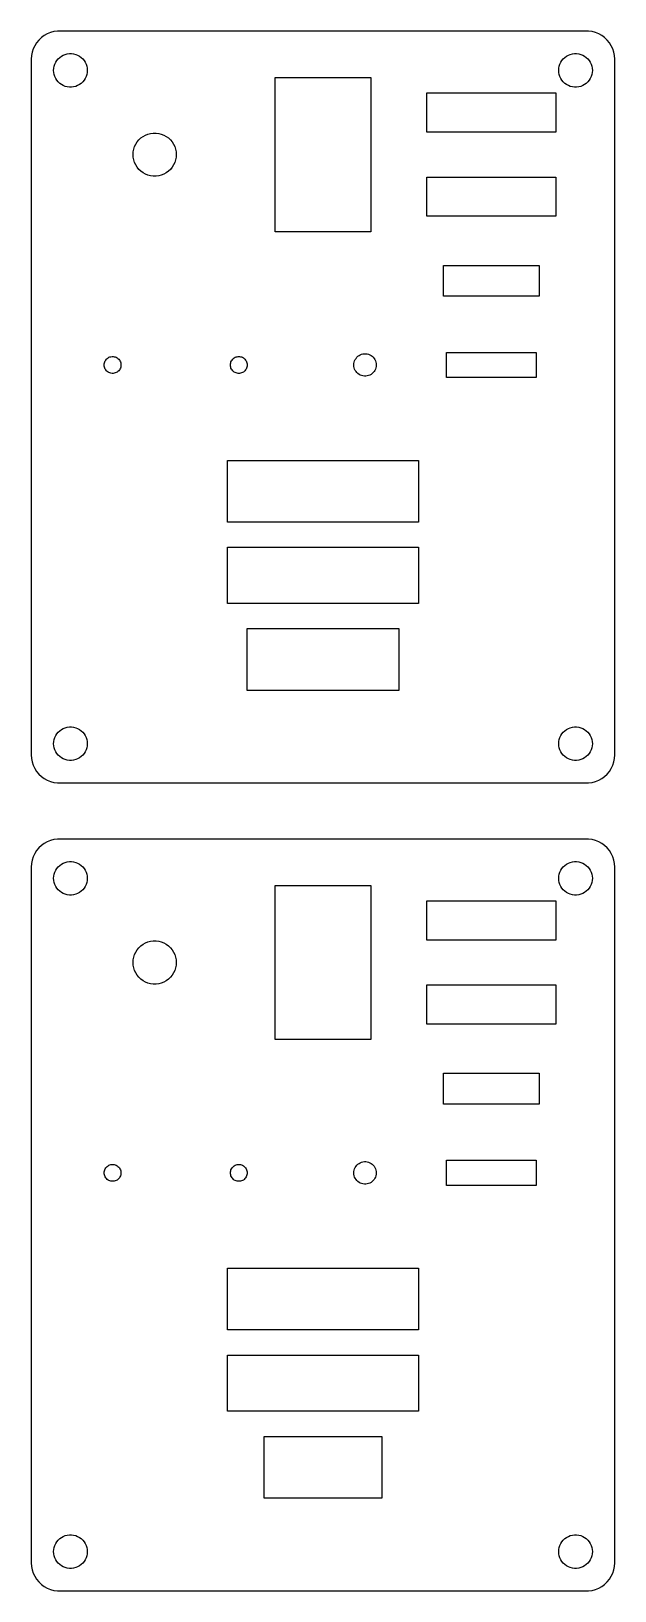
# Model space of a CAD drawing. Header units: metres. Extents: x -52 to 52, y -67 to 3091.
# Drawn here: x -52 to 52, y 1229 to 1507 of the extents above; entities that cross this region are included whole.
import ezdxf

# ---------------------------------------------------------------- set-up
doc = ezdxf.new("R2010")
doc.units = ezdxf.units.M

msp = doc.modelspace()

# ---------------------------------------------------------------- linework, layer by layer
for p, q in [((-48.5451, 1506.76), (-49.1289, 1506.52)), ((-47.9369, 1506.91), (-48.5451, 1506.76)), ((-47.3139, 1506.99), (-47.9369, 1506.91)), ((47.3139, 1506.99), (-47.3139, 1506.99)), ((47.9369, 1506.91), (47.3139, 1506.99)), ((48.5451, 1506.76), (47.9369, 1506.91)), ((49.1289, 1506.52), (48.5451, 1506.76)), ((-51.3815, 1504.41), (-51.6489, 1503.84)), ((-51.0451, 1504.94), (-51.3815, 1504.41)), ((-50.6448, 1505.42), (-51.0451, 1504.94)), ((-50.1871, 1505.85), (-50.6448, 1505.42)), ((-49.6791, 1506.22), (-50.1871, 1505.85)), ((-49.1289, 1506.52), (-49.6791, 1506.22)), ((49.6791, 1506.22), (49.1289, 1506.52)), ((50.1871, 1505.85), (49.6791, 1506.22)), ((50.6448, 1505.42), (50.1871, 1505.85)), ((51.0451, 1504.94), (50.6448, 1505.42)), ((51.3815, 1504.41), (51.0451, 1504.94)), ((51.6489, 1503.84), (51.3815, 1504.41)), ((-51.9606, 1502.63), (-52, 1502)), ((-52, 1502), (-52, 1378)), ((-51.8429, 1503.24), (-51.9606, 1502.63)), ((-51.6489, 1503.84), (-51.8429, 1503.24)), ((-47.9057, 1500.75), (-47.7893, 1501.1)), ((-47.7893, 1501.1), (-47.6289, 1501.45)), ((-47.6289, 1501.45), (-47.427, 1501.76)), ((-47.427, 1501.76), (-47.1869, 1502.05)), ((-47.1869, 1502.05), (-46.9123, 1502.31)), ((-46.9123, 1502.31), (-46.6075, 1502.53)), ((-46.6075, 1502.53), (-46.2773, 1502.71)), ((-46.2773, 1502.71), (-45.927, 1502.85)), ((-45.927, 1502.85), (-45.5621, 1502.95)), ((-45.5621, 1502.95), (-45.1884, 1502.99)), ((-45.1884, 1502.99), (-44.8116, 1502.99)), ((-44.8116, 1502.99), (-44.4379, 1502.95)), ((-44.4379, 1502.95), (-44.0729, 1502.85)), ((-44.0729, 1502.85), (-43.7227, 1502.71)), ((-43.7227, 1502.71), (-43.3925, 1502.53)), ((-43.3925, 1502.53), (-43.0877, 1502.31)), ((-43.0877, 1502.31), (-42.8131, 1502.05)), ((-42.8131, 1502.05), (-42.5729, 1501.76)), ((-42.5729, 1501.76), (-42.3711, 1501.45)), ((-42.3711, 1501.45), (-42.2107, 1501.1)), ((-42.2107, 1501.1), (-42.0942, 1500.75)), ((42.0942, 1500.75), (42.2107, 1501.1)), ((42.2107, 1501.1), (42.3711, 1501.45)), ((42.3711, 1501.45), (42.5729, 1501.76)), ((42.5729, 1501.76), (42.8131, 1502.05)), ((42.8131, 1502.05), (43.0877, 1502.31)), ((43.0877, 1502.31), (43.3925, 1502.53)), ((43.3925, 1502.53), (43.7227, 1502.71)), ((43.7227, 1502.71), (44.0729, 1502.85)), ((44.0729, 1502.85), (44.4379, 1502.95)), ((44.4379, 1502.95), (44.8116, 1502.99)), ((44.8116, 1502.99), (45.1884, 1502.99)), ((45.1884, 1502.99), (45.5621, 1502.95)), ((45.5621, 1502.95), (45.927, 1502.85)), ((45.927, 1502.85), (46.2773, 1502.71)), ((46.2773, 1502.71), (46.6075, 1502.53)), ((46.6075, 1502.53), (46.9123, 1502.31)), ((46.9123, 1502.31), (47.1869, 1502.05)), ((47.1869, 1502.05), (47.427, 1501.76)), ((47.427, 1501.76), (47.6289, 1501.45)), ((47.6289, 1501.45), (47.7893, 1501.1)), ((47.7893, 1501.1), (47.9057, 1500.75)), ((51.8429, 1503.24), (51.6489, 1503.84)), ((51.9606, 1502.63), (51.8429, 1503.24)), ((52, 1502), (51.9606, 1502.63)), ((52, 1378), (52, 1502)), ((-48, 1500), (-47.9763, 1500.38)), ((-47.9763, 1499.62), (-48, 1500)), ((-47.9763, 1500.38), (-47.9057, 1500.75)), ((-47.9057, 1499.25), (-47.9763, 1499.62)), ((-47.7893, 1498.9), (-47.9057, 1499.25)), ((-47.6289, 1498.55), (-47.7893, 1498.9)), ((-47.427, 1498.24), (-47.6289, 1498.55)), ((-42.3711, 1498.55), (-42.5729, 1498.24)), ((-42.2107, 1498.9), (-42.3711, 1498.55)), ((-42.0942, 1499.25), (-42.2107, 1498.9)), ((-42.0942, 1500.75), (-42.0237, 1500.38)), ((-42.0237, 1499.62), (-42.0942, 1499.25)), ((-42.0237, 1500.38), (-42, 1500)), ((-42, 1500), (-42.0237, 1499.62)), ((-8.5, 1471.25), (-8.5, 1498.75)), ((-8.5, 1498.75), (8.5, 1498.75)), ((8.5, 1498.75), (8.5, 1471.25)), ((42, 1500), (42.0237, 1500.38)), ((42.0237, 1499.62), (42, 1500)), ((42.0237, 1500.38), (42.0942, 1500.75)), ((42.0942, 1499.25), (42.0237, 1499.62)), ((42.2107, 1498.9), (42.0942, 1499.25)), ((42.3711, 1498.55), (42.2107, 1498.9)), ((42.5729, 1498.24), (42.3711, 1498.55)), ((47.6289, 1498.55), (47.427, 1498.24)), ((47.7893, 1498.9), (47.6289, 1498.55)), ((47.9057, 1499.25), (47.7893, 1498.9)), ((47.9057, 1500.75), (47.9763, 1500.38)), ((47.9763, 1499.62), (47.9057, 1499.25)), ((47.9763, 1500.38), (48, 1500)), ((48, 1500), (47.9763, 1499.62)), ((-47.1869, 1497.95), (-47.427, 1498.24)), ((-46.9123, 1497.69), (-47.1869, 1497.95)), ((-46.6075, 1497.47), (-46.9123, 1497.69)), ((-46.2773, 1497.29), (-46.6075, 1497.47)), ((-45.927, 1497.15), (-46.2773, 1497.29)), ((-45.5621, 1497.05), (-45.927, 1497.15)), ((-45.1884, 1497.01), (-45.5621, 1497.05)), ((-44.8116, 1497.01), (-45.1884, 1497.01)), ((-44.4379, 1497.05), (-44.8116, 1497.01)), ((-44.0729, 1497.15), (-44.4379, 1497.05)), ((-43.7227, 1497.29), (-44.0729, 1497.15)), ((-43.3925, 1497.47), (-43.7227, 1497.29)), ((-43.0877, 1497.69), (-43.3925, 1497.47)), ((-42.8131, 1497.95), (-43.0877, 1497.69)), ((-42.5729, 1498.24), (-42.8131, 1497.95)), ((18.5, 1489), (18.5, 1496)), ((18.5, 1496), (41.5, 1496)), ((41.5, 1496), (41.5, 1489)), ((42.8131, 1497.95), (42.5729, 1498.24)), ((43.0877, 1497.69), (42.8131, 1497.95)), ((43.3925, 1497.47), (43.0877, 1497.69)), ((43.7227, 1497.29), (43.3925, 1497.47)), ((44.0729, 1497.15), (43.7227, 1497.29)), ((44.4379, 1497.05), (44.0729, 1497.15)), ((44.8116, 1497.01), (44.4379, 1497.05)), ((45.1884, 1497.01), (44.8116, 1497.01)), ((45.5621, 1497.05), (45.1884, 1497.01)), ((45.927, 1497.15), (45.5621, 1497.05)), ((46.2773, 1497.29), (45.927, 1497.15)), ((46.6075, 1497.47), (46.2773, 1497.29)), ((46.9123, 1497.69), (46.6075, 1497.47)), ((47.1869, 1497.95), (46.9123, 1497.69)), ((47.427, 1498.24), (47.1869, 1497.95)), ((-33.3738, 1486.85), (-33.1147, 1487.26)), ((-33.1147, 1487.26), (-32.8065, 1487.64)), ((-32.8065, 1487.64), (-32.4541, 1487.97)), ((-32.4541, 1487.97), (-32.0629, 1488.25)), ((-32.0629, 1488.25), (-31.6392, 1488.48)), ((-31.6392, 1488.48), (-31.1897, 1488.66)), ((-31.1897, 1488.66), (-30.7214, 1488.78)), ((-30.7214, 1488.78), (-30.2417, 1488.84)), ((-30.2417, 1488.84), (-29.7583, 1488.84)), ((-29.7583, 1488.84), (-29.2786, 1488.78)), ((-29.2786, 1488.78), (-28.8103, 1488.66)), ((-28.8103, 1488.66), (-28.3607, 1488.48)), ((-28.3607, 1488.48), (-27.9371, 1488.25)), ((-27.9371, 1488.25), (-27.5459, 1487.97)), ((-27.5459, 1487.97), (-27.1935, 1487.64)), ((-27.1935, 1487.64), (-26.8853, 1487.26)), ((-26.8853, 1487.26), (-26.6262, 1486.85)), ((41.5, 1489), (18.5, 1489)), ((-33.85, 1485), (-33.8196, 1485.48)), ((-33.8196, 1484.52), (-33.85, 1485)), ((-33.8196, 1485.48), (-33.729, 1485.96)), ((-33.729, 1484.04), (-33.8196, 1484.52)), ((-33.729, 1485.96), (-33.5796, 1486.42)), ((-33.5796, 1486.42), (-33.3738, 1486.85)), ((-26.6262, 1486.85), (-26.4203, 1486.42)), ((-26.4203, 1486.42), (-26.271, 1485.96)), ((-26.271, 1485.96), (-26.1804, 1485.48)), ((-26.1804, 1484.52), (-26.271, 1484.04)), ((-26.1804, 1485.48), (-26.15, 1485)), ((-26.15, 1485), (-26.1804, 1484.52)), ((-33.5796, 1483.58), (-33.729, 1484.04)), ((-33.3738, 1483.15), (-33.5796, 1483.58)), ((-33.1147, 1482.74), (-33.3738, 1483.15)), ((-32.8065, 1482.36), (-33.1147, 1482.74)), ((-32.4541, 1482.03), (-32.8065, 1482.36)), ((-32.0629, 1481.75), (-32.4541, 1482.03)), ((-31.6392, 1481.52), (-32.0629, 1481.75)), ((-27.9371, 1481.75), (-28.3607, 1481.52)), ((-27.5459, 1482.03), (-27.9371, 1481.75)), ((-27.1935, 1482.36), (-27.5459, 1482.03)), ((-26.8853, 1482.74), (-27.1935, 1482.36)), ((-26.6262, 1483.15), (-26.8853, 1482.74)), ((-26.4203, 1483.58), (-26.6262, 1483.15)), ((-26.271, 1484.04), (-26.4203, 1483.58)), ((-31.1897, 1481.34), (-31.6392, 1481.52)), ((-30.7214, 1481.22), (-31.1897, 1481.34)), ((-30.2417, 1481.16), (-30.7214, 1481.22)), ((-29.7583, 1481.16), (-30.2417, 1481.16)), ((-29.2786, 1481.22), (-29.7583, 1481.16)), ((-28.8103, 1481.34), (-29.2786, 1481.22)), ((-28.3607, 1481.52), (-28.8103, 1481.34)), ((18.5, 1474), (18.5, 1481)), ((18.5, 1481), (41.5, 1481)), ((41.5, 1481), (41.5, 1474)), ((41.5, 1474), (18.5, 1474)), ((8.5, 1471.25), (-8.5, 1471.25)), ((21.5, 1459.75), (21.5, 1465.25)), ((21.5, 1465.25), (38.5, 1465.25)), ((38.5, 1465.25), (38.5, 1459.75)), ((38.5, 1459.75), (21.5, 1459.75)), ((-38.8145, 1448.22), (-38.7135, 1448.38)), ((-38.7135, 1448.38), (-38.5934, 1448.53)), ((-38.5934, 1448.53), (-38.4561, 1448.66)), ((-38.4561, 1448.66), (-38.3037, 1448.77)), ((-38.3037, 1448.77), (-38.1387, 1448.86)), ((-38.1387, 1448.86), (-37.9635, 1448.93)), ((-37.9635, 1448.93), (-37.7811, 1448.97)), ((-37.7811, 1448.97), (-37.5942, 1449)), ((-37.5942, 1449), (-37.4058, 1449)), ((-37.4058, 1449), (-37.2189, 1448.97)), ((-37.2189, 1448.97), (-37.0365, 1448.93)), ((-37.0365, 1448.93), (-36.8613, 1448.86)), ((-36.8613, 1448.86), (-36.6963, 1448.77)), ((-36.6963, 1448.77), (-36.5439, 1448.66)), ((-36.5439, 1448.66), (-36.4065, 1448.53)), ((-36.4065, 1448.53), (-36.2865, 1448.38)), ((-36.2865, 1448.38), (-36.1855, 1448.22)), ((-16.3145, 1448.22), (-16.2135, 1448.38)), ((-16.2135, 1448.38), (-16.0934, 1448.53)), ((-16.0934, 1448.53), (-15.9561, 1448.66)), ((-15.9561, 1448.66), (-15.8037, 1448.77)), ((-15.8037, 1448.77), (-15.6387, 1448.86)), ((-15.6387, 1448.86), (-15.4635, 1448.93)), ((-15.4635, 1448.93), (-15.2811, 1448.97)), ((-15.2811, 1448.97), (-15.0942, 1449)), ((-15.0942, 1449), (-14.9058, 1449)), ((-14.9058, 1449), (-14.7189, 1448.97)), ((-14.7189, 1448.97), (-14.5365, 1448.93)), ((-14.5365, 1448.93), (-14.3613, 1448.86)), ((-14.3613, 1448.86), (-14.1963, 1448.77)), ((-14.1963, 1448.77), (-14.0439, 1448.66)), ((-14.0439, 1448.66), (-13.9065, 1448.53)), ((-13.9065, 1448.53), (-13.7865, 1448.38)), ((-13.7865, 1448.38), (-13.6855, 1448.22)), ((5.64044, 1448.24), (5.74738, 1448.46)), ((5.74738, 1448.46), (5.88196, 1448.68)), ((5.88196, 1448.68), (6.04205, 1448.87)), ((6.04205, 1448.87), (6.22514, 1449.04)), ((6.22514, 1449.04), (6.42834, 1449.19)), ((6.42834, 1449.19), (6.64844, 1449.31)), ((6.64844, 1449.31), (6.88196, 1449.4)), ((6.88196, 1449.4), (7.12523, 1449.46)), ((7.12523, 1449.46), (7.3744, 1449.5)), ((7.3744, 1449.5), (7.62558, 1449.5)), ((7.62558, 1449.5), (7.87476, 1449.46)), ((7.87476, 1449.46), (8.11803, 1449.4)), ((8.11803, 1449.4), (8.35155, 1449.31)), ((8.35155, 1449.31), (8.57164, 1449.19)), ((8.57164, 1449.19), (8.77484, 1449.04)), ((8.77484, 1449.04), (8.95793, 1448.87)), ((8.95793, 1448.87), (9.11803, 1448.68)), ((9.11803, 1448.68), (9.25261, 1448.46)), ((9.25261, 1448.46), (9.35954, 1448.24)), ((22, 1445.25), (22, 1449.75)), ((22, 1449.75), (38, 1449.75)), ((38, 1449.75), (38, 1445.25)), ((-39, 1447.5), (-38.9882, 1447.69)), ((-38.9882, 1447.31), (-39, 1447.5)), ((-38.9882, 1447.69), (-38.9529, 1447.87)), ((-38.9529, 1447.13), (-38.9882, 1447.31)), ((-38.9529, 1447.87), (-38.8947, 1448.05)), ((-38.8947, 1446.95), (-38.9529, 1447.13)), ((-38.8947, 1448.05), (-38.8145, 1448.22)), ((-38.8145, 1446.78), (-38.8947, 1446.95)), ((-38.7135, 1446.62), (-38.8145, 1446.78)), ((-38.5934, 1446.47), (-38.7135, 1446.62)), ((-38.4561, 1446.34), (-38.5934, 1446.47)), ((-38.3037, 1446.23), (-38.4561, 1446.34)), ((-38.1387, 1446.14), (-38.3037, 1446.23)), ((-37.9635, 1446.07), (-38.1387, 1446.14)), ((-37.7811, 1446.03), (-37.9635, 1446.07)), ((-37.5942, 1446), (-37.7811, 1446.03)), ((-37.4058, 1446), (-37.5942, 1446)), ((-37.2189, 1446.03), (-37.4058, 1446)), ((-37.0365, 1446.07), (-37.2189, 1446.03)), ((-36.8613, 1446.14), (-37.0365, 1446.07)), ((-36.6963, 1446.23), (-36.8613, 1446.14)), ((-36.5439, 1446.34), (-36.6963, 1446.23)), ((-36.4065, 1446.47), (-36.5439, 1446.34)), ((-36.2865, 1446.62), (-36.4065, 1446.47)), ((-36.1855, 1446.78), (-36.2865, 1446.62)), ((-36.1855, 1448.22), (-36.1053, 1448.05)), ((-36.1053, 1446.95), (-36.1855, 1446.78)), ((-36.1053, 1448.05), (-36.0471, 1447.87)), ((-36.0471, 1447.13), (-36.1053, 1446.95)), ((-36.0471, 1447.87), (-36.0118, 1447.69)), ((-36.0118, 1447.31), (-36.0471, 1447.13)), ((-36.0118, 1447.69), (-36, 1447.5)), ((-36, 1447.5), (-36.0118, 1447.31)), ((-16.5, 1447.5), (-16.4882, 1447.69)), ((-16.4882, 1447.31), (-16.5, 1447.5)), ((-16.4882, 1447.69), (-16.4529, 1447.87)), ((-16.4529, 1447.13), (-16.4882, 1447.31)), ((-16.4529, 1447.87), (-16.3947, 1448.05)), ((-16.3947, 1446.95), (-16.4529, 1447.13)), ((-16.3947, 1448.05), (-16.3145, 1448.22)), ((-16.3145, 1446.78), (-16.3947, 1446.95)), ((-16.2135, 1446.62), (-16.3145, 1446.78)), ((-16.0934, 1446.47), (-16.2135, 1446.62)), ((-15.9561, 1446.34), (-16.0934, 1446.47)), ((-15.8037, 1446.23), (-15.9561, 1446.34)), ((-15.6387, 1446.14), (-15.8037, 1446.23)), ((-15.4635, 1446.07), (-15.6387, 1446.14)), ((-15.2811, 1446.03), (-15.4635, 1446.07)), ((-15.0942, 1446), (-15.2811, 1446.03)), ((-14.9058, 1446), (-15.0942, 1446)), ((-14.7189, 1446.03), (-14.9058, 1446)), ((-14.5365, 1446.07), (-14.7189, 1446.03)), ((-14.3613, 1446.14), (-14.5365, 1446.07)), ((-14.1963, 1446.23), (-14.3613, 1446.14)), ((-14.0439, 1446.34), (-14.1963, 1446.23)), ((-13.9065, 1446.47), (-14.0439, 1446.34)), ((-13.7865, 1446.62), (-13.9065, 1446.47)), ((-13.6855, 1446.78), (-13.7865, 1446.62)), ((-13.6855, 1448.22), (-13.6053, 1448.05)), ((-13.6053, 1446.95), (-13.6855, 1446.78)), ((-13.6053, 1448.05), (-13.5471, 1447.87)), ((-13.5471, 1447.13), (-13.6053, 1446.95)), ((-13.5471, 1447.87), (-13.5118, 1447.69)), ((-13.5118, 1447.31), (-13.5471, 1447.13)), ((-13.5118, 1447.69), (-13.5, 1447.5)), ((-13.5, 1447.5), (-13.5118, 1447.31)), ((5.5, 1447.5), (5.51576, 1447.75)), ((5.51576, 1447.25), (5.5, 1447.5)), ((5.51576, 1447.75), (5.56282, 1448)), ((5.56282, 1447), (5.51576, 1447.25)), ((5.56282, 1448), (5.64044, 1448.24)), ((5.64044, 1446.76), (5.56282, 1447)), ((5.74738, 1446.54), (5.64044, 1446.76)), ((5.88196, 1446.32), (5.74738, 1446.54)), ((6.04205, 1446.13), (5.88196, 1446.32)), ((6.22514, 1445.96), (6.04205, 1446.13)), ((6.42834, 1445.81), (6.22514, 1445.96)), ((6.64844, 1445.69), (6.42834, 1445.81)), ((6.88196, 1445.6), (6.64844, 1445.69)), ((7.12523, 1445.54), (6.88196, 1445.6)), ((7.3744, 1445.5), (7.12523, 1445.54)), ((7.62558, 1445.5), (7.3744, 1445.5)), ((7.87476, 1445.54), (7.62558, 1445.5)), ((8.11803, 1445.6), (7.87476, 1445.54)), ((8.35155, 1445.69), (8.11803, 1445.6)), ((8.57164, 1445.81), (8.35155, 1445.69)), ((8.77484, 1445.96), (8.57164, 1445.81)), ((8.95793, 1446.13), (8.77484, 1445.96)), ((9.11803, 1446.32), (8.95793, 1446.13)), ((9.25261, 1446.54), (9.11803, 1446.32)), ((9.35954, 1446.76), (9.25261, 1446.54)), ((9.35954, 1448.24), (9.43716, 1448)), ((9.43716, 1447), (9.35954, 1446.76)), ((9.43716, 1448), (9.48422, 1447.75)), ((9.48422, 1447.25), (9.43716, 1447)), ((9.48422, 1447.75), (9.5, 1447.5)), ((9.5, 1447.5), (9.48422, 1447.25)), ((38, 1445.25), (22, 1445.25)), ((-17, 1419.5), (-17, 1430.5)), ((-17, 1430.5), (17, 1430.5)), ((17, 1430.5), (17, 1419.5)), ((17, 1419.5), (-17, 1419.5)), ((-17, 1405), (-17, 1415)), ((-17, 1415), (17, 1415)), ((17, 1415), (17, 1405)), ((17, 1405), (-17, 1405)), ((-13.5, 1389.5), (-13.5, 1400.5)), ((-13.5, 1400.5), (13.5, 1400.5)), ((13.5, 1400.5), (13.5, 1389.5)), ((13.5, 1389.5), (-13.5, 1389.5)), ((-47.6289, 1381.45), (-47.427, 1381.76)), ((-47.427, 1381.76), (-47.1869, 1382.05)), ((-47.1869, 1382.05), (-46.9123, 1382.31)), ((-46.9123, 1382.31), (-46.6075, 1382.53)), ((-46.6075, 1382.53), (-46.2773, 1382.71)), ((-46.2773, 1382.71), (-45.927, 1382.85)), ((-45.927, 1382.85), (-45.5621, 1382.95)), ((-45.5621, 1382.95), (-45.1884, 1382.99)), ((-45.1884, 1382.99), (-44.8116, 1382.99)), ((-44.8116, 1382.99), (-44.4379, 1382.95)), ((-44.4379, 1382.95), (-44.0729, 1382.85)), ((-44.0729, 1382.85), (-43.7227, 1382.71)), ((-43.7227, 1382.71), (-43.3925, 1382.53)), ((-43.3925, 1382.53), (-43.0877, 1382.31)), ((-43.0877, 1382.31), (-42.8131, 1382.05)), ((-42.8131, 1382.05), (-42.5729, 1381.76)), ((-42.5729, 1381.76), (-42.3711, 1381.45)), ((42.3711, 1381.45), (42.5729, 1381.76)), ((42.5729, 1381.76), (42.8131, 1382.05)), ((42.8131, 1382.05), (43.0877, 1382.31)), ((43.0877, 1382.31), (43.3925, 1382.53)), ((43.3925, 1382.53), (43.7227, 1382.71)), ((43.7227, 1382.71), (44.0729, 1382.85)), ((44.0729, 1382.85), (44.4379, 1382.95)), ((44.4379, 1382.95), (44.8116, 1382.99)), ((44.8116, 1382.99), (45.1884, 1382.99)), ((45.1884, 1382.99), (45.5621, 1382.95)), ((45.5621, 1382.95), (45.927, 1382.85)), ((45.927, 1382.85), (46.2773, 1382.71)), ((46.2773, 1382.71), (46.6075, 1382.53)), ((46.6075, 1382.53), (46.9123, 1382.31)), ((46.9123, 1382.31), (47.1869, 1382.05)), ((47.1869, 1382.05), (47.427, 1381.76)), ((47.427, 1381.76), (47.6289, 1381.45)), ((-48, 1380), (-47.9763, 1380.38)), ((-47.9763, 1379.62), (-48, 1380)), ((-47.9763, 1380.38), (-47.9057, 1380.75)), ((-47.9057, 1379.25), (-47.9763, 1379.62)), ((-47.9057, 1380.75), (-47.7893, 1381.1)), ((-47.7893, 1378.9), (-47.9057, 1379.25)), ((-47.7893, 1381.1), (-47.6289, 1381.45)), ((-47.6289, 1378.55), (-47.7893, 1378.9)), ((-42.3711, 1381.45), (-42.2107, 1381.1)), ((-42.2107, 1378.9), (-42.3711, 1378.55)), ((-42.2107, 1381.1), (-42.0942, 1380.75)), ((-42.0942, 1379.25), (-42.2107, 1378.9)), ((-42.0942, 1380.75), (-42.0237, 1380.38)), ((-42.0237, 1379.62), (-42.0942, 1379.25)), ((-42.0237, 1380.38), (-42, 1380)), ((-42, 1380), (-42.0237, 1379.62)), ((42, 1380), (42.0237, 1380.38)), ((42.0237, 1379.62), (42, 1380)), ((42.0237, 1380.38), (42.0942, 1380.75)), ((42.0942, 1379.25), (42.0237, 1379.62)), ((42.0942, 1380.75), (42.2107, 1381.1)), ((42.2107, 1378.9), (42.0942, 1379.25)), ((42.2107, 1381.1), (42.3711, 1381.45)), ((42.3711, 1378.55), (42.2107, 1378.9)), ((47.6289, 1381.45), (47.7893, 1381.1)), ((47.7893, 1378.9), (47.6289, 1378.55)), ((47.7893, 1381.1), (47.9057, 1380.75)), ((47.9057, 1379.25), (47.7893, 1378.9)), ((47.9057, 1380.75), (47.9763, 1380.38)), ((47.9763, 1379.62), (47.9057, 1379.25)), ((47.9763, 1380.38), (48, 1380)), ((48, 1380), (47.9763, 1379.62)), ((-52, 1378), (-51.9606, 1377.37)), ((-51.9606, 1377.37), (-51.8429, 1376.76)), ((-51.8429, 1376.76), (-51.6489, 1376.16)), ((-51.6489, 1376.16), (-51.3815, 1375.59)), ((-47.427, 1378.24), (-47.6289, 1378.55)), ((-47.1869, 1377.95), (-47.427, 1378.24)), ((-46.9123, 1377.69), (-47.1869, 1377.95)), ((-46.6075, 1377.47), (-46.9123, 1377.69)), ((-46.2773, 1377.29), (-46.6075, 1377.47)), ((-45.927, 1377.15), (-46.2773, 1377.29)), ((-45.5621, 1377.05), (-45.927, 1377.15)), ((-45.1884, 1377.01), (-45.5621, 1377.05)), ((-44.8116, 1377.01), (-45.1884, 1377.01)), ((-44.4379, 1377.05), (-44.8116, 1377.01)), ((-44.0729, 1377.15), (-44.4379, 1377.05)), ((-43.7227, 1377.29), (-44.0729, 1377.15)), ((-43.3925, 1377.47), (-43.7227, 1377.29)), ((-43.0877, 1377.69), (-43.3925, 1377.47)), ((-42.8131, 1377.95), (-43.0877, 1377.69)), ((-42.5729, 1378.24), (-42.8131, 1377.95)), ((-42.3711, 1378.55), (-42.5729, 1378.24)), ((42.5729, 1378.24), (42.3711, 1378.55)), ((42.8131, 1377.95), (42.5729, 1378.24)), ((43.0877, 1377.69), (42.8131, 1377.95)), ((43.3925, 1377.47), (43.0877, 1377.69)), ((43.7227, 1377.29), (43.3925, 1377.47)), ((44.0729, 1377.15), (43.7227, 1377.29)), ((44.4379, 1377.05), (44.0729, 1377.15)), ((44.8116, 1377.01), (44.4379, 1377.05)), ((45.1884, 1377.01), (44.8116, 1377.01)), ((45.5621, 1377.05), (45.1884, 1377.01)), ((45.927, 1377.15), (45.5621, 1377.05)), ((46.2773, 1377.29), (45.927, 1377.15)), ((46.6075, 1377.47), (46.2773, 1377.29)), ((46.9123, 1377.69), (46.6075, 1377.47)), ((47.1869, 1377.95), (46.9123, 1377.69)), ((47.427, 1378.24), (47.1869, 1377.95)), ((47.6289, 1378.55), (47.427, 1378.24)), ((51.3815, 1375.59), (51.6489, 1376.16)), ((51.6489, 1376.16), (51.8429, 1376.76)), ((51.8429, 1376.76), (51.9606, 1377.37)), ((51.9606, 1377.37), (52, 1378)), ((-51.3815, 1375.59), (-51.0451, 1375.06)), ((-51.0451, 1375.06), (-50.6448, 1374.58)), ((-50.6448, 1374.58), (-50.1871, 1374.15)), ((-50.1871, 1374.15), (-49.6791, 1373.78)), ((-49.6791, 1373.78), (-49.1289, 1373.48)), ((-49.1289, 1373.48), (-48.5451, 1373.24)), ((-48.5451, 1373.24), (-47.9369, 1373.09)), ((47.9369, 1373.09), (48.5451, 1373.24)), ((48.5451, 1373.24), (49.1289, 1373.48)), ((49.1289, 1373.48), (49.6791, 1373.78)), ((49.6791, 1373.78), (50.1871, 1374.15)), ((50.1871, 1374.15), (50.6448, 1374.58)), ((50.6448, 1374.58), (51.0451, 1375.06)), ((51.0451, 1375.06), (51.3815, 1375.59)), ((-47.9369, 1373.09), (-47.3139, 1373.01)), ((-47.3139, 1373.01), (47.3139, 1373.01)), ((47.3139, 1373.01), (47.9369, 1373.09)), ((-49.6791, 1362.22), (-50.1871, 1361.85)), ((-49.1289, 1362.52), (-49.6791, 1362.22)), ((-48.5451, 1362.76), (-49.1289, 1362.52)), ((-47.9369, 1362.91), (-48.5451, 1362.76)), ((-47.3139, 1362.99), (-47.9369, 1362.91)), ((47.3139, 1362.99), (-47.3139, 1362.99)), ((47.9369, 1362.91), (47.3139, 1362.99)), ((48.5451, 1362.76), (47.9369, 1362.91)), ((49.1289, 1362.52), (48.5451, 1362.76)), ((49.6791, 1362.22), (49.1289, 1362.52)), ((50.1871, 1361.85), (49.6791, 1362.22)), ((-51.6489, 1359.84), (-51.8429, 1359.24)), ((-51.3815, 1360.41), (-51.6489, 1359.84)), ((-51.0451, 1360.94), (-51.3815, 1360.41)), ((-50.6448, 1361.42), (-51.0451, 1360.94)), ((-50.1871, 1361.85), (-50.6448, 1361.42)), ((50.6448, 1361.42), (50.1871, 1361.85)), ((51.0451, 1360.94), (50.6448, 1361.42)), ((51.3815, 1360.41), (51.0451, 1360.94)), ((51.6489, 1359.84), (51.3815, 1360.41)), ((51.8429, 1359.24), (51.6489, 1359.84)), ((-51.9606, 1358.63), (-52, 1358)), ((-52, 1358), (-52, 1234)), ((-51.8429, 1359.24), (-51.9606, 1358.63)), ((-47.9763, 1356.38), (-47.9057, 1356.75)), ((-47.9057, 1356.75), (-47.7893, 1357.1)), ((-47.7893, 1357.1), (-47.6289, 1357.45)), ((-47.6289, 1357.45), (-47.427, 1357.76)), ((-47.427, 1357.76), (-47.1869, 1358.05)), ((-47.1869, 1358.05), (-46.9123, 1358.31)), ((-46.9123, 1358.31), (-46.6075, 1358.53)), ((-46.6075, 1358.53), (-46.2773, 1358.71)), ((-46.2773, 1358.71), (-45.927, 1358.85)), ((-45.927, 1358.85), (-45.5621, 1358.95)), ((-45.5621, 1358.95), (-45.1884, 1358.99)), ((-45.1884, 1358.99), (-44.8116, 1358.99)), ((-44.8116, 1358.99), (-44.4379, 1358.95)), ((-44.4379, 1358.95), (-44.0729, 1358.85)), ((-44.0729, 1358.85), (-43.7227, 1358.71)), ((-43.7227, 1358.71), (-43.3925, 1358.53)), ((-43.3925, 1358.53), (-43.0877, 1358.31)), ((-43.0877, 1358.31), (-42.8131, 1358.05)), ((-42.8131, 1358.05), (-42.5729, 1357.76)), ((-42.5729, 1357.76), (-42.3711, 1357.45)), ((-42.3711, 1357.45), (-42.2107, 1357.1)), ((-42.2107, 1357.1), (-42.0942, 1356.75)), ((-42.0942, 1356.75), (-42.0237, 1356.38)), ((42.0237, 1356.38), (42.0942, 1356.75)), ((42.0942, 1356.75), (42.2107, 1357.1)), ((42.2107, 1357.1), (42.3711, 1357.45)), ((42.3711, 1357.45), (42.5729, 1357.76)), ((42.5729, 1357.76), (42.8131, 1358.05)), ((42.8131, 1358.05), (43.0877, 1358.31)), ((43.0877, 1358.31), (43.3925, 1358.53)), ((43.3925, 1358.53), (43.7227, 1358.71)), ((43.7227, 1358.71), (44.0729, 1358.85)), ((44.0729, 1358.85), (44.4379, 1358.95)), ((44.4379, 1358.95), (44.8116, 1358.99)), ((44.8116, 1358.99), (45.1884, 1358.99)), ((45.1884, 1358.99), (45.5621, 1358.95)), ((45.5621, 1358.95), (45.927, 1358.85)), ((45.927, 1358.85), (46.2773, 1358.71)), ((46.2773, 1358.71), (46.6075, 1358.53)), ((46.6075, 1358.53), (46.9123, 1358.31)), ((46.9123, 1358.31), (47.1869, 1358.05)), ((47.1869, 1358.05), (47.427, 1357.76)), ((47.427, 1357.76), (47.6289, 1357.45)), ((47.6289, 1357.45), (47.7893, 1357.1)), ((47.7893, 1357.1), (47.9057, 1356.75)), ((47.9057, 1356.75), (47.9763, 1356.38)), ((51.9606, 1358.63), (51.8429, 1359.24)), ((52, 1358), (51.9606, 1358.63)), ((52, 1234), (52, 1358)), ((-48, 1356), (-47.9763, 1356.38)), ((-47.9763, 1355.62), (-48, 1356)), ((-47.9057, 1355.25), (-47.9763, 1355.62)), ((-47.7893, 1354.9), (-47.9057, 1355.25)), ((-47.6289, 1354.55), (-47.7893, 1354.9)), ((-47.427, 1354.24), (-47.6289, 1354.55)), ((-47.1869, 1353.95), (-47.427, 1354.24)), ((-46.9123, 1353.69), (-47.1869, 1353.95)), ((-42.8131, 1353.95), (-43.0877, 1353.69)), ((-42.5729, 1354.24), (-42.8131, 1353.95)), ((-42.3711, 1354.55), (-42.5729, 1354.24)), ((-42.2107, 1354.9), (-42.3711, 1354.55)), ((-42.0942, 1355.25), (-42.2107, 1354.9)), ((-42.0237, 1355.62), (-42.0942, 1355.25)), ((-42.0237, 1356.38), (-42, 1356)), ((-42, 1356), (-42.0237, 1355.62)), ((-8.5, 1327.25), (-8.5, 1354.75)), ((-8.5, 1354.75), (8.5, 1354.75)), ((8.5, 1354.75), (8.5, 1327.25)), ((42, 1356), (42.0237, 1356.38)), ((42.0237, 1355.62), (42, 1356)), ((42.0942, 1355.25), (42.0237, 1355.62)), ((42.2107, 1354.9), (42.0942, 1355.25)), ((42.3711, 1354.55), (42.2107, 1354.9)), ((42.5729, 1354.24), (42.3711, 1354.55)), ((42.8131, 1353.95), (42.5729, 1354.24)), ((43.0877, 1353.69), (42.8131, 1353.95)), ((47.1869, 1353.95), (46.9123, 1353.69)), ((47.427, 1354.24), (47.1869, 1353.95)), ((47.6289, 1354.55), (47.427, 1354.24)), ((47.7893, 1354.9), (47.6289, 1354.55)), ((47.9057, 1355.25), (47.7893, 1354.9)), ((47.9763, 1355.62), (47.9057, 1355.25)), ((47.9763, 1356.38), (48, 1356)), ((48, 1356), (47.9763, 1355.62)), ((-46.6075, 1353.47), (-46.9123, 1353.69)), ((-46.2773, 1353.29), (-46.6075, 1353.47)), ((-45.927, 1353.15), (-46.2773, 1353.29)), ((-45.5621, 1353.05), (-45.927, 1353.15)), ((-45.1884, 1353.01), (-45.5621, 1353.05)), ((-44.8116, 1353.01), (-45.1884, 1353.01)), ((-44.4379, 1353.05), (-44.8116, 1353.01)), ((-44.0729, 1353.15), (-44.4379, 1353.05)), ((-43.7227, 1353.29), (-44.0729, 1353.15)), ((-43.3925, 1353.47), (-43.7227, 1353.29)), ((-43.0877, 1353.69), (-43.3925, 1353.47)), ((18.5, 1345), (18.5, 1352)), ((18.5, 1352), (41.5, 1352)), ((41.5, 1352), (41.5, 1345)), ((43.3925, 1353.47), (43.0877, 1353.69)), ((43.7227, 1353.29), (43.3925, 1353.47)), ((44.0729, 1353.15), (43.7227, 1353.29)), ((44.4379, 1353.05), (44.0729, 1353.15)), ((44.8116, 1353.01), (44.4379, 1353.05)), ((45.1884, 1353.01), (44.8116, 1353.01)), ((45.5621, 1353.05), (45.1884, 1353.01)), ((45.927, 1353.15), (45.5621, 1353.05)), ((46.2773, 1353.29), (45.927, 1353.15)), ((46.6075, 1353.47), (46.2773, 1353.29)), ((46.9123, 1353.69), (46.6075, 1353.47)), ((-33.5796, 1342.42), (-33.3738, 1342.85)), ((-33.3738, 1342.85), (-33.1147, 1343.26)), ((-33.1147, 1343.26), (-32.8065, 1343.64)), ((-32.8065, 1343.64), (-32.4541, 1343.97)), ((-32.4541, 1343.97), (-32.0629, 1344.25)), ((-32.0629, 1344.25), (-31.6392, 1344.48)), ((-31.6392, 1344.48), (-31.1897, 1344.66)), ((-31.1897, 1344.66), (-30.7214, 1344.78)), ((-30.7214, 1344.78), (-30.2417, 1344.84)), ((-30.2417, 1344.84), (-29.7583, 1344.84)), ((-29.7583, 1344.84), (-29.2786, 1344.78)), ((-29.2786, 1344.78), (-28.8103, 1344.66)), ((-28.8103, 1344.66), (-28.3607, 1344.48)), ((-28.3607, 1344.48), (-27.9371, 1344.25)), ((-27.9371, 1344.25), (-27.5459, 1343.97)), ((-27.5459, 1343.97), (-27.1935, 1343.64)), ((-27.1935, 1343.64), (-26.8853, 1343.26)), ((-26.8853, 1343.26), (-26.6262, 1342.85)), ((-26.6262, 1342.85), (-26.4203, 1342.42)), ((41.5, 1345), (18.5, 1345)), ((-33.85, 1341), (-33.8196, 1341.48)), ((-33.8196, 1340.52), (-33.85, 1341)), ((-33.8196, 1341.48), (-33.729, 1341.96)), ((-33.729, 1340.04), (-33.8196, 1340.52)), ((-33.729, 1341.96), (-33.5796, 1342.42)), ((-33.5796, 1339.58), (-33.729, 1340.04)), ((-26.4203, 1342.42), (-26.271, 1341.96)), ((-26.271, 1340.04), (-26.4203, 1339.58)), ((-26.271, 1341.96), (-26.1804, 1341.48)), ((-26.1804, 1340.52), (-26.271, 1340.04)), ((-26.1804, 1341.48), (-26.15, 1341)), ((-26.15, 1341), (-26.1804, 1340.52)), ((-33.3738, 1339.15), (-33.5796, 1339.58)), ((-33.1147, 1338.74), (-33.3738, 1339.15)), ((-32.8065, 1338.36), (-33.1147, 1338.74)), ((-32.4541, 1338.03), (-32.8065, 1338.36)), ((-32.0629, 1337.75), (-32.4541, 1338.03)), ((-31.6392, 1337.52), (-32.0629, 1337.75)), ((-31.1897, 1337.34), (-31.6392, 1337.52)), ((-30.7214, 1337.22), (-31.1897, 1337.34)), ((-30.2417, 1337.16), (-30.7214, 1337.22)), ((-29.7583, 1337.16), (-30.2417, 1337.16)), ((-29.2786, 1337.22), (-29.7583, 1337.16)), ((-28.8103, 1337.34), (-29.2786, 1337.22)), ((-28.3607, 1337.52), (-28.8103, 1337.34)), ((-27.9371, 1337.75), (-28.3607, 1337.52)), ((-27.5459, 1338.03), (-27.9371, 1337.75)), ((-27.1935, 1338.36), (-27.5459, 1338.03)), ((-26.8853, 1338.74), (-27.1935, 1338.36)), ((-26.6262, 1339.15), (-26.8853, 1338.74)), ((-26.4203, 1339.58), (-26.6262, 1339.15)), ((18.5, 1330), (18.5, 1337)), ((18.5, 1337), (41.5, 1337)), ((41.5, 1337), (41.5, 1330)), ((41.5, 1330), (18.5, 1330)), ((8.5, 1327.25), (-8.5, 1327.25)), ((21.5, 1315.75), (21.5, 1321.25)), ((21.5, 1321.25), (38.5, 1321.25)), ((38.5, 1321.25), (38.5, 1315.75)), ((38.5, 1315.75), (21.5, 1315.75)), ((-38.9882, 1303.69), (-38.9529, 1303.87)), ((-38.9529, 1303.87), (-38.8947, 1304.05)), ((-38.8947, 1304.05), (-38.8145, 1304.22)), ((-38.8145, 1304.22), (-38.7135, 1304.38)), ((-38.7135, 1304.38), (-38.5934, 1304.53)), ((-38.5934, 1304.53), (-38.4561, 1304.66)), ((-38.4561, 1304.66), (-38.3037, 1304.77)), ((-38.3037, 1304.77), (-38.1387, 1304.86)), ((-38.1387, 1304.86), (-37.9635, 1304.93)), ((-37.9635, 1304.93), (-37.7811, 1304.97)), ((-37.7811, 1304.97), (-37.5942, 1305)), ((-37.5942, 1305), (-37.4058, 1305)), ((-37.4058, 1305), (-37.2189, 1304.97)), ((-37.2189, 1304.97), (-37.0365, 1304.93)), ((-37.0365, 1304.93), (-36.8613, 1304.86)), ((-36.8613, 1304.86), (-36.6963, 1304.77)), ((-36.6963, 1304.77), (-36.5439, 1304.66)), ((-36.5439, 1304.66), (-36.4065, 1304.53)), ((-36.4065, 1304.53), (-36.2865, 1304.38)), ((-36.2865, 1304.38), (-36.1855, 1304.22)), ((-36.1855, 1304.22), (-36.1053, 1304.05)), ((-36.1053, 1304.05), (-36.0471, 1303.87)), ((-36.0471, 1303.87), (-36.0118, 1303.69)), ((-16.4882, 1303.69), (-16.4529, 1303.87)), ((-16.4529, 1303.87), (-16.3947, 1304.05)), ((-16.3947, 1304.05), (-16.3145, 1304.22)), ((-16.3145, 1304.22), (-16.2135, 1304.38)), ((-16.2135, 1304.38), (-16.0934, 1304.53)), ((-16.0934, 1304.53), (-15.9561, 1304.66)), ((-15.9561, 1304.66), (-15.8037, 1304.77)), ((-15.8037, 1304.77), (-15.6387, 1304.86)), ((-15.6387, 1304.86), (-15.4635, 1304.93)), ((-15.4635, 1304.93), (-15.2811, 1304.97)), ((-15.2811, 1304.97), (-15.0942, 1305)), ((-15.0942, 1305), (-14.9058, 1305)), ((-14.9058, 1305), (-14.7189, 1304.97)), ((-14.7189, 1304.97), (-14.5365, 1304.93)), ((-14.5365, 1304.93), (-14.3613, 1304.86)), ((-14.3613, 1304.86), (-14.1963, 1304.77)), ((-14.1963, 1304.77), (-14.0439, 1304.66)), ((-14.0439, 1304.66), (-13.9065, 1304.53)), ((-13.9065, 1304.53), (-13.7865, 1304.38)), ((-13.7865, 1304.38), (-13.6855, 1304.22)), ((-13.6855, 1304.22), (-13.6053, 1304.05)), ((-13.6053, 1304.05), (-13.5471, 1303.87)), ((-13.5471, 1303.87), (-13.5118, 1303.69)), ((5.5, 1303.5), (5.51576, 1303.75)), ((5.51576, 1303.75), (5.56282, 1304)), ((5.56282, 1304), (5.64044, 1304.24)), ((5.64044, 1304.24), (5.74738, 1304.46)), ((5.74738, 1304.46), (5.88196, 1304.68)), ((5.88196, 1304.68), (6.04205, 1304.87)), ((6.04205, 1304.87), (6.22514, 1305.04)), ((6.22514, 1305.04), (6.42834, 1305.19)), ((6.42834, 1305.19), (6.64844, 1305.31)), ((6.64844, 1305.31), (6.88196, 1305.4)), ((6.88196, 1305.4), (7.12523, 1305.46)), ((7.12523, 1305.46), (7.3744, 1305.5)), ((7.3744, 1305.5), (7.62558, 1305.5)), ((7.62558, 1305.5), (7.87476, 1305.46)), ((7.87476, 1305.46), (8.11803, 1305.4)), ((8.11803, 1305.4), (8.35155, 1305.31)), ((8.35155, 1305.31), (8.57164, 1305.19)), ((8.57164, 1305.19), (8.77484, 1305.04)), ((8.77484, 1305.04), (8.95793, 1304.87)), ((8.95793, 1304.87), (9.11803, 1304.68)), ((9.11803, 1304.68), (9.25261, 1304.46)), ((9.25261, 1304.46), (9.35954, 1304.24)), ((9.35954, 1304.24), (9.43716, 1304)), ((9.43716, 1304), (9.48422, 1303.75)), ((9.48422, 1303.75), (9.5, 1303.5)), ((22, 1301.25), (22, 1305.75)), ((22, 1305.75), (38, 1305.75)), ((38, 1305.75), (38, 1301.25)), ((-39, 1303.5), (-38.9882, 1303.69)), ((-38.9882, 1303.31), (-39, 1303.5)), ((-38.9529, 1303.13), (-38.9882, 1303.31)), ((-38.8947, 1302.95), (-38.9529, 1303.13)), ((-38.8145, 1302.78), (-38.8947, 1302.95)), ((-38.7135, 1302.62), (-38.8145, 1302.78)), ((-38.5934, 1302.47), (-38.7135, 1302.62)), ((-38.4561, 1302.34), (-38.5934, 1302.47)), ((-38.3037, 1302.23), (-38.4561, 1302.34)), ((-38.1387, 1302.14), (-38.3037, 1302.23)), ((-37.9635, 1302.07), (-38.1387, 1302.14)), ((-37.7811, 1302.03), (-37.9635, 1302.07)), ((-37.5942, 1302), (-37.7811, 1302.03)), ((-37.4058, 1302), (-37.5942, 1302)), ((-37.2189, 1302.03), (-37.4058, 1302)), ((-37.0365, 1302.07), (-37.2189, 1302.03)), ((-36.8613, 1302.14), (-37.0365, 1302.07)), ((-36.6963, 1302.23), (-36.8613, 1302.14)), ((-36.5439, 1302.34), (-36.6963, 1302.23)), ((-36.4065, 1302.47), (-36.5439, 1302.34)), ((-36.2865, 1302.62), (-36.4065, 1302.47)), ((-36.1855, 1302.78), (-36.2865, 1302.62)), ((-36.1053, 1302.95), (-36.1855, 1302.78)), ((-36.0471, 1303.13), (-36.1053, 1302.95)), ((-36.0118, 1303.31), (-36.0471, 1303.13)), ((-36.0118, 1303.69), (-36, 1303.5)), ((-36, 1303.5), (-36.0118, 1303.31)), ((-16.5, 1303.5), (-16.4882, 1303.69)), ((-16.4882, 1303.31), (-16.5, 1303.5)), ((-16.4529, 1303.13), (-16.4882, 1303.31)), ((-16.3947, 1302.95), (-16.4529, 1303.13)), ((-16.3145, 1302.78), (-16.3947, 1302.95)), ((-16.2135, 1302.62), (-16.3145, 1302.78)), ((-16.0934, 1302.47), (-16.2135, 1302.62)), ((-15.9561, 1302.34), (-16.0934, 1302.47)), ((-15.8037, 1302.23), (-15.9561, 1302.34)), ((-15.6387, 1302.14), (-15.8037, 1302.23)), ((-15.4635, 1302.07), (-15.6387, 1302.14)), ((-15.2811, 1302.03), (-15.4635, 1302.07)), ((-15.0942, 1302), (-15.2811, 1302.03)), ((-14.9058, 1302), (-15.0942, 1302)), ((-14.7189, 1302.03), (-14.9058, 1302)), ((-14.5365, 1302.07), (-14.7189, 1302.03)), ((-14.3613, 1302.14), (-14.5365, 1302.07)), ((-14.1963, 1302.23), (-14.3613, 1302.14)), ((-14.0439, 1302.34), (-14.1963, 1302.23)), ((-13.9065, 1302.47), (-14.0439, 1302.34)), ((-13.7865, 1302.62), (-13.9065, 1302.47)), ((-13.6855, 1302.78), (-13.7865, 1302.62)), ((-13.6053, 1302.95), (-13.6855, 1302.78)), ((-13.5471, 1303.13), (-13.6053, 1302.95)), ((-13.5118, 1303.31), (-13.5471, 1303.13)), ((-13.5118, 1303.69), (-13.5, 1303.5)), ((-13.5, 1303.5), (-13.5118, 1303.31)), ((5.51576, 1303.25), (5.5, 1303.5)), ((5.56282, 1303), (5.51576, 1303.25)), ((5.64044, 1302.76), (5.56282, 1303)), ((5.74738, 1302.54), (5.64044, 1302.76)), ((5.88196, 1302.32), (5.74738, 1302.54)), ((6.04205, 1302.13), (5.88196, 1302.32)), ((6.22514, 1301.96), (6.04205, 1302.13)), ((6.42834, 1301.81), (6.22514, 1301.96)), ((6.64844, 1301.69), (6.42834, 1301.81)), ((6.88196, 1301.6), (6.64844, 1301.69)), ((7.12523, 1301.54), (6.88196, 1301.6)), ((7.3744, 1301.5), (7.12523, 1301.54)), ((7.62558, 1301.5), (7.3744, 1301.5)), ((7.87476, 1301.54), (7.62558, 1301.5)), ((8.11803, 1301.6), (7.87476, 1301.54)), ((8.35155, 1301.69), (8.11803, 1301.6)), ((8.57164, 1301.81), (8.35155, 1301.69)), ((8.77484, 1301.96), (8.57164, 1301.81)), ((8.95793, 1302.13), (8.77484, 1301.96)), ((9.11803, 1302.32), (8.95793, 1302.13)), ((9.25261, 1302.54), (9.11803, 1302.32)), ((9.35954, 1302.76), (9.25261, 1302.54)), ((9.43716, 1303), (9.35954, 1302.76)), ((9.48422, 1303.25), (9.43716, 1303)), ((9.5, 1303.5), (9.48422, 1303.25)), ((38, 1301.25), (22, 1301.25)), ((-17, 1275.5), (-17, 1286.5)), ((-17, 1286.5), (17, 1286.5)), ((17, 1286.5), (17, 1275.5)), ((17, 1275.5), (-17, 1275.5)), ((-17, 1261), (-17, 1271)), ((-17, 1271), (17, 1271)), ((17, 1271), (17, 1261)), ((17, 1261), (-17, 1261)), ((-10.5, 1245.5), (-10.5, 1256.5)), ((-10.5, 1256.5), (10.5, 1256.5)), ((10.5, 1256.5), (10.5, 1245.5)), ((10.5, 1245.5), (-10.5, 1245.5)), ((-47.9057, 1236.75), (-47.7893, 1237.1)), ((-47.7893, 1237.1), (-47.6289, 1237.45)), ((-47.6289, 1237.45), (-47.427, 1237.76)), ((-47.427, 1237.76), (-47.1869, 1238.05)), ((-47.1869, 1238.05), (-46.9123, 1238.31)), ((-46.9123, 1238.31), (-46.6075, 1238.53)), ((-46.6075, 1238.53), (-46.2773, 1238.71)), ((-46.2773, 1238.71), (-45.927, 1238.85)), ((-45.927, 1238.85), (-45.5621, 1238.95)), ((-45.5621, 1238.95), (-45.1884, 1238.99)), ((-45.1884, 1238.99), (-44.8116, 1238.99)), ((-44.8116, 1238.99), (-44.4379, 1238.95)), ((-44.4379, 1238.95), (-44.0729, 1238.85)), ((-44.0729, 1238.85), (-43.7227, 1238.71)), ((-43.7227, 1238.71), (-43.3925, 1238.53)), ((-43.3925, 1238.53), (-43.0877, 1238.31)), ((-43.0877, 1238.31), (-42.8131, 1238.05)), ((-42.8131, 1238.05), (-42.5729, 1237.76)), ((-42.5729, 1237.76), (-42.3711, 1237.45)), ((-42.3711, 1237.45), (-42.2107, 1237.1)), ((-42.2107, 1237.1), (-42.0942, 1236.75)), ((42.0942, 1236.75), (42.2107, 1237.1)), ((42.2107, 1237.1), (42.3711, 1237.45)), ((42.3711, 1237.45), (42.5729, 1237.76)), ((42.5729, 1237.76), (42.8131, 1238.05)), ((42.8131, 1238.05), (43.0877, 1238.31)), ((43.0877, 1238.31), (43.3925, 1238.53)), ((43.3925, 1238.53), (43.7227, 1238.71)), ((43.7227, 1238.71), (44.0729, 1238.85)), ((44.0729, 1238.85), (44.4379, 1238.95)), ((44.4379, 1238.95), (44.8116, 1238.99)), ((44.8116, 1238.99), (45.1884, 1238.99)), ((45.1884, 1238.99), (45.5621, 1238.95)), ((45.5621, 1238.95), (45.927, 1238.85)), ((45.927, 1238.85), (46.2773, 1238.71)), ((46.2773, 1238.71), (46.6075, 1238.53)), ((46.6075, 1238.53), (46.9123, 1238.31)), ((46.9123, 1238.31), (47.1869, 1238.05)), ((47.1869, 1238.05), (47.427, 1237.76)), ((47.427, 1237.76), (47.6289, 1237.45)), ((47.6289, 1237.45), (47.7893, 1237.1)), ((47.7893, 1237.1), (47.9057, 1236.75)), ((-48, 1236), (-47.9763, 1236.38)), ((-47.9763, 1235.62), (-48, 1236)), ((-47.9763, 1236.38), (-47.9057, 1236.75)), ((-47.9057, 1235.25), (-47.9763, 1235.62)), ((-47.7893, 1234.9), (-47.9057, 1235.25)), ((-47.6289, 1234.55), (-47.7893, 1234.9)), ((-47.427, 1234.24), (-47.6289, 1234.55)), ((-47.1869, 1233.95), (-47.427, 1234.24)), ((-42.5729, 1234.24), (-42.8131, 1233.95)), ((-42.3711, 1234.55), (-42.5729, 1234.24)), ((-42.2107, 1234.9), (-42.3711, 1234.55)), ((-42.0942, 1235.25), (-42.2107, 1234.9)), ((-42.0942, 1236.75), (-42.0237, 1236.38)), ((-42.0237, 1235.62), (-42.0942, 1235.25)), ((-42.0237, 1236.38), (-42, 1236)), ((-42, 1236), (-42.0237, 1235.62)), ((42, 1236), (42.0237, 1236.38)), ((42.0237, 1235.62), (42, 1236)), ((42.0237, 1236.38), (42.0942, 1236.75)), ((42.0942, 1235.25), (42.0237, 1235.62)), ((42.2107, 1234.9), (42.0942, 1235.25)), ((42.3711, 1234.55), (42.2107, 1234.9)), ((42.5729, 1234.24), (42.3711, 1234.55)), ((42.8131, 1233.95), (42.5729, 1234.24)), ((47.427, 1234.24), (47.1869, 1233.95)), ((47.6289, 1234.55), (47.427, 1234.24)), ((47.7893, 1234.9), (47.6289, 1234.55)), ((47.9057, 1235.25), (47.7893, 1234.9)), ((47.9057, 1236.75), (47.9763, 1236.38)), ((47.9763, 1235.62), (47.9057, 1235.25)), ((47.9763, 1236.38), (48, 1236)), ((48, 1236), (47.9763, 1235.62)), ((-52, 1234), (-51.9606, 1233.37)), ((-51.9606, 1233.37), (-51.8429, 1232.76)), ((-51.8429, 1232.76), (-51.6489, 1232.16)), ((-51.6489, 1232.16), (-51.3815, 1231.59)), ((-51.3815, 1231.59), (-51.0451, 1231.06)), ((-46.9123, 1233.69), (-47.1869, 1233.95)), ((-46.6075, 1233.47), (-46.9123, 1233.69)), ((-46.2773, 1233.29), (-46.6075, 1233.47)), ((-45.927, 1233.15), (-46.2773, 1233.29)), ((-45.5621, 1233.05), (-45.927, 1233.15)), ((-45.1884, 1233.01), (-45.5621, 1233.05)), ((-44.8116, 1233.01), (-45.1884, 1233.01)), ((-44.4379, 1233.05), (-44.8116, 1233.01)), ((-44.0729, 1233.15), (-44.4379, 1233.05)), ((-43.7227, 1233.29), (-44.0729, 1233.15)), ((-43.3925, 1233.47), (-43.7227, 1233.29)), ((-43.0877, 1233.69), (-43.3925, 1233.47)), ((-42.8131, 1233.95), (-43.0877, 1233.69)), ((43.0877, 1233.69), (42.8131, 1233.95)), ((43.3925, 1233.47), (43.0877, 1233.69)), ((43.7227, 1233.29), (43.3925, 1233.47)), ((44.0729, 1233.15), (43.7227, 1233.29)), ((44.4379, 1233.05), (44.0729, 1233.15)), ((44.8116, 1233.01), (44.4379, 1233.05)), ((45.1884, 1233.01), (44.8116, 1233.01)), ((45.5621, 1233.05), (45.1884, 1233.01)), ((45.927, 1233.15), (45.5621, 1233.05)), ((46.2773, 1233.29), (45.927, 1233.15)), ((46.6075, 1233.47), (46.2773, 1233.29)), ((46.9123, 1233.69), (46.6075, 1233.47)), ((47.1869, 1233.95), (46.9123, 1233.69)), ((51.0451, 1231.06), (51.3815, 1231.59)), ((51.3815, 1231.59), (51.6489, 1232.16)), ((51.6489, 1232.16), (51.8429, 1232.76)), ((51.8429, 1232.76), (51.9606, 1233.37)), ((51.9606, 1233.37), (52, 1234)), ((-51.0451, 1231.06), (-50.6448, 1230.58)), ((-50.6448, 1230.58), (-50.1871, 1230.15)), ((-50.1871, 1230.15), (-49.6791, 1229.78)), ((-49.6791, 1229.78), (-49.1289, 1229.48)), ((-49.1289, 1229.48), (-48.5451, 1229.24)), ((-48.5451, 1229.24), (-47.9369, 1229.09)), ((-47.9369, 1229.09), (-47.3139, 1229.01)), ((-47.3139, 1229.01), (47.3139, 1229.01)), ((47.3139, 1229.01), (47.9369, 1229.09)), ((47.9369, 1229.09), (48.5451, 1229.24)), ((48.5451, 1229.24), (49.1289, 1229.48)), ((49.1289, 1229.48), (49.6791, 1229.78)), ((49.6791, 1229.78), (50.1871, 1230.15)), ((50.1871, 1230.15), (50.6448, 1230.58)), ((50.6448, 1230.58), (51.0451, 1231.06))]:
    msp.add_line(p, q)

doc.saveas('drawing.dxf')
